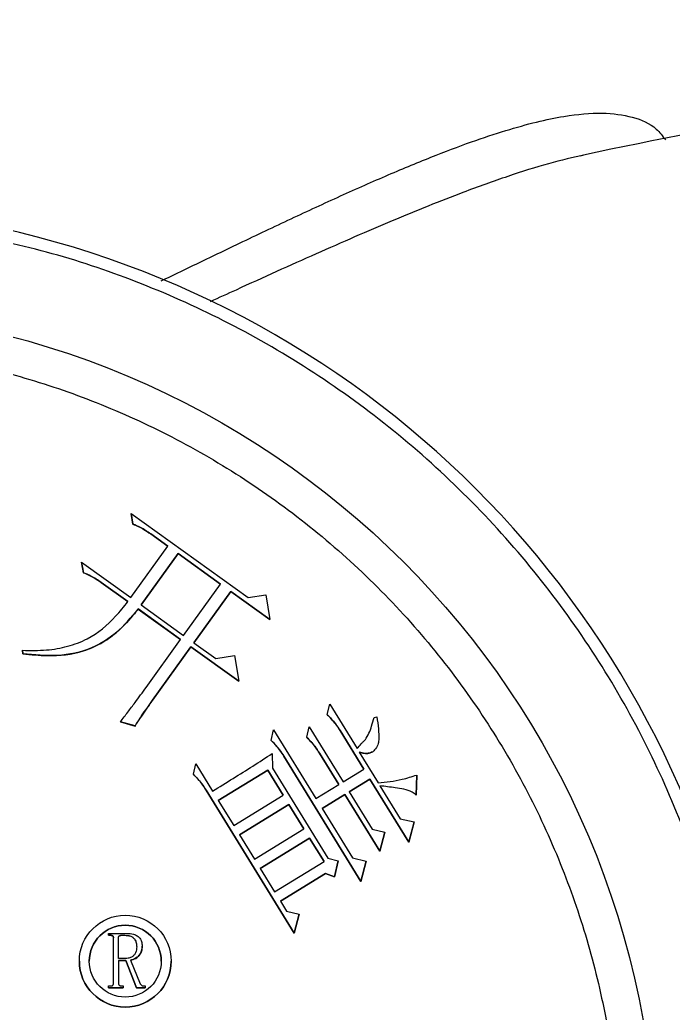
# Model space of a CAD drawing. Header units: millimetres. Extents: x 2160 to 4596, y 811 to 2534.
# Drawn here: x 3820.5 to 3874.5, y 2252.5 to 2334.5 of the extents above; entities that cross this region are included whole.
import ezdxf

# ---------------------------------------------------------------- set-up
doc = ezdxf.new("R2010")
doc.units = ezdxf.units.MM

msp = doc.modelspace()

# ---------------------------------------------------------------- linework, layer by layer
at = {"color": 7, "linetype": 'Continuous', "lineweight": 25}
for p, q in [((3866.811, 2323.292), (3867.009, 2323.327)), ((3829.847, 2292.856), (3829.703, 2293.729)), ((3829.703, 2293.729), (3839.366, 2286.786)), ((3829.703, 2293.729), (3829.703, 2293.727)), ((3829.703, 2293.727), (3829.847, 2292.854)), ((3829.847, 2292.856), (3829.847, 2292.854)), ((3832.739, 2291.035), (3831.326, 2292.049)), ((3831.326, 2292.049), (3831.326, 2292.047)), ((3831.326, 2292.047), (3832.738, 2291.033)), ((3829.693, 2286.797), (3832.739, 2291.035)), ((3833.586, 2290.426), (3830.54, 2286.188)), ((3830.541, 2286.187), (3833.586, 2290.424)), ((3837.09, 2287.909), (3833.586, 2290.426)), ((3833.586, 2290.426), (3833.586, 2290.424)), ((3833.586, 2290.424), (3837.089, 2287.907)), ((3825.768, 2288.846), (3825.624, 2289.72)), ((3825.624, 2289.72), (3829.693, 2286.797)), ((3825.624, 2289.72), (3825.624, 2289.717)), ((3825.624, 2289.717), (3825.768, 2288.844)), ((3825.768, 2288.846), (3825.768, 2288.844)), ((3829.449, 2286.458), (3827.245, 2288.04)), ((3827.245, 2288.04), (3827.245, 2288.038)), ((3827.245, 2288.038), (3829.449, 2286.455)), ((3834.044, 2283.671), (3837.09, 2287.909)), ((3837.938, 2287.3), (3834.891, 2283.062)), ((3834.892, 2283.061), (3837.938, 2287.298)), ((3841.158, 2284.983), (3837.938, 2287.3)), ((3837.938, 2287.3), (3837.938, 2287.298)), ((3837.938, 2287.298), (3841.158, 2284.981)), ((3839.366, 2286.786), (3840.824, 2287.023)), ((3840.824, 2287.023), (3841.158, 2284.983)), ((3833.8, 2283.332), (3830.296, 2285.849)), ((3830.296, 2285.849), (3830.296, 2285.847)), ((3830.296, 2285.847), (3833.799, 2283.33)), ((3830.54, 2286.188), (3834.044, 2283.671)), ((3841.158, 2284.983), (3841.158, 2284.981)), ((3830.956, 2279.376), (3833.8, 2283.332)), ((3834.647, 2282.723), (3831.48, 2278.315)), ((3831.48, 2278.313), (3834.647, 2282.721)), ((3838.603, 2279.88), (3834.647, 2282.723)), ((3834.647, 2282.723), (3834.647, 2282.721)), ((3834.647, 2282.721), (3838.603, 2279.878)), ((3834.891, 2283.062), (3836.699, 2281.762)), ((3820.783, 2282.145), (3820.734, 2282.438)), ((3820.734, 2282.438), (3820.734, 2282.436)), ((3820.734, 2282.436), (3820.783, 2282.143)), ((3820.783, 2282.145), (3820.783, 2282.143)), ((3836.699, 2281.762), (3838.253, 2282.017)), ((3838.253, 2282.017), (3838.603, 2279.88)), ((3838.603, 2279.88), (3838.603, 2279.878)), ((3831.48, 2278.315), (3831.48, 2278.313)), ((3845.909, 2277.12), (3846.114, 2277.978)), ((3846.114, 2277.978), (3848.367, 2274.315)), ((3849.79, 2276.899), (3850.003, 2276.95)), ((3830.034, 2276.184), (3828.83, 2276.533)), ((3828.83, 2276.533), (3828.83, 2276.531)), ((3828.83, 2276.531), (3830.034, 2276.181)), ((3830.034, 2276.184), (3830.034, 2276.181)), ((3844.206, 2275.255), (3844.411, 2276.116)), ((3844.411, 2276.116), (3847.208, 2271.567)), ((3841.27, 2274.998), (3841.476, 2275.856)), ((3841.476, 2275.856), (3844.964, 2270.185)), ((3848.922, 2272.62), (3846.959, 2275.81)), ((3846.959, 2275.81), (3846.959, 2275.808)), ((3846.959, 2275.808), (3848.921, 2272.619)), ((3850.16, 2275.37), (3850.16, 2275.372)), ((3841.365, 2273.917), (3841.378, 2272.702)), ((3848.68, 2263.35), (3842.321, 2273.689)), ((3842.321, 2273.689), (3842.321, 2273.686)), ((3842.321, 2273.686), (3848.68, 2263.348)), ((3846.854, 2271.349), (3845.256, 2273.948)), ((3845.256, 2273.948), (3845.256, 2273.946)), ((3845.256, 2273.946), (3846.853, 2271.348)), ((3848.549, 2274.02), (3850.113, 2271.48)), ((3834.854, 2272.191), (3835.059, 2273.049)), ((3835.059, 2273.049), (3836.439, 2270.804)), ((3841.378, 2272.702), (3845.958, 2265.259)), ((3840.988, 2272.543), (3836.911, 2270.036)), ((3836.912, 2270.035), (3840.988, 2272.541)), ((3842.262, 2270.475), (3840.988, 2272.543)), ((3840.988, 2272.543), (3840.988, 2272.541)), ((3840.988, 2272.541), (3842.261, 2270.475)), ((3847.208, 2271.567), (3848.922, 2272.62)), ((3853.293, 2272.132), (3853.252, 2270.478)), ((3853.252, 2270.476), (3853.293, 2272.13)), ((3853.293, 2272.132), (3853.293, 2272.13)), ((3844.964, 2270.185), (3846.854, 2271.349)), ((3849.43, 2271.793), (3847.717, 2270.74)), ((3847.718, 2270.738), (3849.43, 2271.791)), ((3852.628, 2266.594), (3849.43, 2271.793)), ((3849.43, 2271.793), (3849.43, 2271.791)), ((3849.43, 2271.791), (3852.628, 2266.592)), ((3850.257, 2271.243), (3851.929, 2268.526)), ((3843.173, 2259.066), (3835.905, 2270.881)), ((3835.905, 2270.881), (3835.905, 2270.879)), ((3835.905, 2270.879), (3843.173, 2259.064)), ((3838.185, 2267.968), (3842.262, 2270.475)), ((3847.363, 2270.522), (3845.472, 2269.358)), ((3845.473, 2269.356), (3847.363, 2270.519)), ((3850.234, 2265.855), (3847.363, 2270.522)), ((3847.363, 2270.522), (3847.363, 2270.519)), ((3847.363, 2270.519), (3850.234, 2265.852)), ((3847.717, 2270.74), (3849.607, 2267.668)), ((3853.252, 2270.478), (3853.252, 2270.476)), ((3836.911, 2270.036), (3838.185, 2267.968)), ((3842.732, 2269.707), (3838.655, 2267.201)), ((3838.656, 2267.199), (3842.732, 2269.705)), ((3843.97, 2267.699), (3842.732, 2269.707)), ((3842.732, 2269.707), (3842.732, 2269.705)), ((3842.732, 2269.705), (3843.969, 2267.698)), ((3845.472, 2269.358), (3847.982, 2265.282)), ((3851.929, 2268.526), (3853.075, 2268.254)), ((3853.075, 2268.254), (3852.628, 2266.594)), ((3852.628, 2266.592), (3853.075, 2268.251)), ((3853.075, 2268.254), (3853.075, 2268.251)), ((3838.655, 2267.201), (3839.893, 2265.192)), ((3839.893, 2265.192), (3843.97, 2267.699)), ((3844.442, 2266.931), (3840.366, 2264.424)), ((3840.367, 2264.422), (3844.442, 2266.929)), ((3845.639, 2264.981), (3844.442, 2266.931)), ((3844.442, 2266.931), (3844.442, 2266.929)), ((3844.442, 2266.929), (3845.638, 2264.981)), ((3849.607, 2267.668), (3850.658, 2267.416)), ((3850.658, 2267.416), (3850.234, 2265.855)), ((3850.234, 2265.852), (3850.658, 2267.414)), ((3850.658, 2267.416), (3850.658, 2267.414)), ((3852.628, 2266.594), (3852.628, 2266.592)), ((3847.982, 2265.282), (3849.125, 2265.01)), ((3850.234, 2265.855), (3850.234, 2265.852)), ((3841.563, 2262.474), (3845.639, 2264.981)), ((3845.958, 2265.259), (3846.818, 2265.056)), ((3846.818, 2265.056), (3846.5, 2263.718)), ((3846.5, 2263.715), (3846.818, 2265.054)), ((3846.818, 2265.056), (3846.818, 2265.054)), ((3849.125, 2265.01), (3848.68, 2263.35)), ((3848.68, 2263.348), (3849.125, 2265.007)), ((3849.125, 2265.01), (3849.125, 2265.007)), ((3840.366, 2264.424), (3841.563, 2262.474)), ((3845.757, 2263.995), (3842.036, 2261.707)), ((3842.036, 2261.705), (3845.757, 2263.993)), ((3846.5, 2263.718), (3845.757, 2263.995)), ((3845.757, 2263.995), (3845.757, 2263.993)), ((3845.757, 2263.993), (3846.5, 2263.715)), ((3846.5, 2263.718), (3846.5, 2263.715)), ((3848.68, 2263.35), (3848.68, 2263.348)), ((3842.036, 2261.707), (3842.544, 2260.879)), ((3842.544, 2260.879), (3843.595, 2260.63)), ((3843.595, 2260.63), (3843.173, 2259.066)), ((3843.173, 2259.064), (3843.595, 2260.628)), ((3843.595, 2260.63), (3843.595, 2260.628)), ((3827.857, 2258.897), (3827.857, 2259.055)), ((3827.857, 2259.055), (3829.357, 2259.055)), ((3828.014, 2258.897), (3827.857, 2258.897)), ((3827.857, 2258.897), (3827.857, 2258.895)), ((3827.857, 2258.895), (3828.014, 2258.895)), ((3828.014, 2258.897), (3828.014, 2258.895)), ((3828.909, 2258.897), (3829.199, 2258.897)), ((3828.909, 2258.897), (3828.909, 2258.895)), ((3828.909, 2258.895), (3829.199, 2258.895)), ((3829.199, 2258.897), (3829.199, 2258.895)), ((3843.173, 2259.066), (3843.173, 2259.064)), ((3828.251, 2254.923), (3828.251, 2258.686)), ((3828.672, 2256.976), (3828.672, 2258.686)), ((3825.437, 2256.758), (3825.437, 2256.756)), ((3829.251, 2256.976), (3828.672, 2256.976)), ((3829.278, 2256.818), (3828.672, 2256.818)), ((3828.672, 2256.818), (3828.672, 2254.923)), ((3828.672, 2256.816), (3829.278, 2256.816)), ((3830.146, 2254.555), (3829.278, 2256.818)), ((3829.278, 2256.818), (3829.278, 2256.816)), ((3829.278, 2256.816), (3830.146, 2254.553)), ((3829.672, 2256.844), (3830.462, 2254.897)), ((3833.021, 2256.756), (3833.021, 2256.758)), ((3827.857, 2254.555), (3827.857, 2254.713)), ((3827.857, 2254.713), (3828.014, 2254.713)), ((3828.909, 2254.713), (3829.067, 2254.713)), ((3829.067, 2254.713), (3829.067, 2254.555)), ((3830.725, 2254.713), (3830.883, 2254.713)), ((3830.883, 2254.713), (3830.883, 2254.555)), ((3829.067, 2254.555), (3827.857, 2254.555)), ((3827.857, 2254.555), (3827.857, 2254.553)), ((3827.857, 2254.553), (3829.067, 2254.553)), ((3829.067, 2254.555), (3829.067, 2254.553)), ((3830.883, 2254.555), (3830.146, 2254.555)), ((3830.146, 2254.555), (3830.146, 2254.553)), ((3830.146, 2254.553), (3830.883, 2254.553)), ((3830.883, 2254.555), (3830.883, 2254.553))]:
    msp.add_line(p, q, dxfattribs=at)
for centre, radius in [((3801.614, 2239.203), 71.5), ((3829.229, 2256.758), 3.792), ((3829.229, 2256.758), 2.971)]:
    msp.add_circle(centre, radius, dxfattribs=at)
for centre, radius, start, end in [((4002.802, 1680.626), 656.897, 95.489386, 101.924805), ((3801.614, 2239.201), 80, 10.30617, 79.69396), ((3829.229, 2256.756), 2.971, 0.0001, 179.9999), ((3829.229, 2256.756), 3.792, 180.00009, 359.99975)]:
    msp.add_arc(centre, radius, start, end, dxfattribs=at)
for points, knots in [([(3832.18, 2312.944), (3833.076, 2313.376), (3835.185, 2314.394), (3838.693, 2316.083), (3842.677, 2317.977), (3846.788, 2319.881), (3850.734, 2321.633), (3854.434, 2323.172), (3857.74, 2324.427), (3860.641, 2325.392), (3863.185, 2326.098), (3865.907, 2326.661), (3868.648, 2326.908), (3871.178, 2326.552), (3872.918, 2325.804), (3873.589, 2324.91), (3873.829, 2324.591)], [0, 0, 0, 0, 0.045143, 0.106195, 0.181841, 0.256979, 0.333067, 0.408958, 0.480932, 0.54537, 0.60773, 0.668158, 0.762883, 0.854957, 0.948281, 1, 1, 1, 1]), ([(3867.2, 2323.375), (3866.21, 2323.145), (3864.21, 2322.681), (3860.82, 2321.609), (3856.565, 2320.079), (3851.322, 2317.96), (3845.026, 2315.216), (3839.979, 2312.932), (3836.961, 2311.553), (3836.252, 2311.229)], [0, 0, 0, 0, 0.122639, 0.247741, 0.375779, 0.564507, 0.75334, 0.942007, 1, 1, 1, 1]), ([(3879.34, 2253.337), (3878.813, 2255.833), (3877.751, 2260.87), (3875.212, 2268.247), (3871.943, 2275.489), (3867.88, 2282.468), (3863.069, 2289.071), (3857.576, 2295.165), (3851.482, 2300.658), (3844.879, 2305.469), (3837.9, 2309.532), (3830.658, 2312.801), (3823.281, 2315.34), (3818.244, 2316.402), (3815.748, 2316.929)], [0, 0, 0, 0, 0.079959, 0.161371, 0.244142, 0.328893, 0.414217, 0.5, 0.585778, 0.671102, 0.755858, 0.838624, 0.920039, 1, 1, 1, 1]), ([(3733.114, 2239.21), (3733.169, 2241.299), (3733.279, 2245.477), (3734.189, 2251.816), (3735.675, 2258.168), (3737.849, 2264.534), (3740.679, 2270.757), (3744.193, 2276.78), (3748.347, 2282.472), (3753.091, 2287.733), (3758.352, 2292.477), (3764.044, 2296.631), (3770.067, 2300.144), (3776.29, 2302.976), (3782.656, 2305.147), (3789.008, 2306.642), (3795.347, 2307.52), (3801.614, 2307.805), (3807.881, 2307.52), (3814.22, 2306.642), (3820.573, 2305.147), (3826.938, 2302.976), (3833.162, 2300.144), (3839.184, 2296.631), (3844.876, 2292.477), (3850.138, 2287.733), (3854.881, 2282.472), (3859.035, 2276.78), (3862.549, 2270.757), (3865.38, 2264.534), (3867.554, 2258.168), (3869.04, 2251.816), (3869.95, 2245.477), (3870.059, 2241.299), (3870.114, 2239.21)], [0, 0, 0, 0, 0.0291236, 0.0582485, 0.08912, 0.1199941, 0.1519015, 0.1843128, 0.2170688, 0.25, 0.2829312, 0.3156872, 0.3480985, 0.3800059, 0.4108775, 0.4417515, 0.4708745, 0.5, 0.529123, 0.5582485, 0.58912, 0.6199941, 0.6519015, 0.6843128, 0.7170688, 0.75, 0.7829312, 0.8156872, 0.8480985, 0.8800059, 0.9108775, 0.9417515, 0.9708751, 1, 1, 1, 1]), ([(3831.326, 2292.049), (3831.189, 2292.144), (3830.915, 2292.334), (3830.426, 2292.616), (3830.059, 2292.768), (3829.847, 2292.856)], [0, 0, 0, 0, 0.295972, 0.59215, 1, 1, 1, 1]), ([(3829.847, 2292.854), (3830.002, 2292.791), (3830.311, 2292.667), (3830.809, 2292.401), (3831.137, 2292.177), (3831.326, 2292.047)], [0, 0, 0, 0, 0.295994, 0.5922, 1, 1, 1, 1]), ([(3827.245, 2288.04), (3827.108, 2288.135), (3826.834, 2288.325), (3826.345, 2288.606), (3825.98, 2288.758), (3825.768, 2288.846)], [0, 0, 0, 0, 0.296385, 0.592978, 1, 1, 1, 1]), ([(3825.768, 2288.844), (3825.923, 2288.781), (3826.232, 2288.656), (3826.729, 2288.391), (3827.056, 2288.167), (3827.245, 2288.038)], [0, 0, 0, 0, 0.2964036, 0.5930179, 1, 1, 1, 1]), ([(3820.734, 2282.438), (3821.403, 2282.425), (3822.655, 2282.4), (3824.471, 2282.711), (3826.515, 2283.47), (3828.171, 2284.856), (3829.121, 2286.047), (3829.449, 2286.458)], [0, 0, 0, 0, 0.198997, 0.37265, 0.545625, 0.843257, 1, 1, 1, 1]), ([(3830.296, 2285.849), (3829.873, 2285.332), (3828.807, 2284.029), (3826.584, 2282.463), (3823.643, 2281.878), (3821.734, 2282.056), (3820.783, 2282.145)], [0, 0, 0, 0, 0.185716, 0.467958, 0.734859, 1, 1, 1, 1]), ([(3820.783, 2282.143), (3821.446, 2282.076), (3823.115, 2281.906), (3825.348, 2282.134), (3827.226, 2282.966), (3828.815, 2284.072), (3829.722, 2285.158), (3830.296, 2285.847)], [0, 0, 0, 0, 0.185366, 0.466455, 0.609226, 0.752305, 1, 1, 1, 1]), ([(3828.83, 2276.533), (3829.033, 2276.797), (3829.439, 2277.326), (3829.995, 2278.065), (3830.501, 2278.748), (3830.805, 2279.167), (3830.956, 2279.376)], [0, 0, 0, 0, 0.281624, 0.563251, 0.781619, 1, 1, 1, 1]), ([(3831.48, 2278.315), (3831.287, 2278.044), (3830.942, 2277.558), (3830.462, 2276.846), (3830.177, 2276.404), (3830.034, 2276.184)], [0, 0, 0, 0, 0.388154, 0.694028, 1, 1, 1, 1]), ([(3830.034, 2276.181), (3830.215, 2276.461), (3830.539, 2276.962), (3831.024, 2277.671), (3831.328, 2278.099), (3831.48, 2278.313)], [0, 0, 0, 0, 0.388154, 0.694029, 1, 1, 1, 1]), ([(3846.959, 2275.81), (3846.869, 2275.95), (3846.688, 2276.23), (3846.348, 2276.678), (3846.07, 2276.958), (3845.909, 2277.12)], [0, 0, 0, 0, 0.297034, 0.594269, 1, 1, 1, 1]), ([(3845.909, 2277.118), (3846.027, 2277.001), (3846.265, 2276.766), (3846.619, 2276.329), (3846.835, 2275.999), (3846.959, 2275.808)], [0, 0, 0, 0, 0.297059, 0.59435, 1, 1, 1, 1]), ([(3849.05, 2275.06), (3849.157, 2275.235), (3849.369, 2275.585), (3849.59, 2276.214), (3849.718, 2276.654), (3849.79, 2276.899)], [0, 0, 0, 0, 0.308082, 0.61489, 1, 1, 1, 1]), ([(3850.003, 2276.95), (3850.048, 2276.62), (3850.136, 2275.984), (3850.189, 2275.207), (3850.092, 2274.596), (3849.884, 2274.274), (3849.715, 2274.105), (3849.667, 2274.056)], [0, 0, 0, 0, 0.328754, 0.633799, 0.764636, 0.93153, 1, 1, 1, 1]), ([(3845.256, 2273.948), (3845.166, 2274.088), (3844.985, 2274.368), (3844.645, 2274.815), (3844.367, 2275.094), (3844.206, 2275.255)], [0, 0, 0, 0, 0.29737, 0.594968, 1, 1, 1, 1]), ([(3844.206, 2275.253), (3844.325, 2275.136), (3844.562, 2274.901), (3844.918, 2274.467), (3845.133, 2274.136), (3845.256, 2273.946)], [0, 0, 0, 0, 0.297389, 0.595041, 1, 1, 1, 1]), ([(3842.321, 2273.689), (3842.23, 2273.828), (3842.049, 2274.109), (3841.709, 2274.557), (3841.431, 2274.837), (3841.27, 2274.998)], [0, 0, 0, 0, 0.297034, 0.594269, 1, 1, 1, 1]), ([(3841.27, 2274.996), (3841.389, 2274.879), (3841.626, 2274.644), (3841.981, 2274.208), (3842.196, 2273.877), (3842.321, 2273.686)], [0, 0, 0, 0, 0.297059, 0.59435, 1, 1, 1, 1]), ([(3848.367, 2274.315), (3848.473, 2274.445), (3848.634, 2274.641), (3848.868, 2274.883), (3848.989, 2275.001), (3849.05, 2275.06)], [0, 0, 0, 0, 0.498374, 0.749082, 1, 1, 1, 1]), ([(3836.439, 2270.804), (3837.006, 2271.154), (3838.116, 2271.84), (3839.766, 2272.866), (3840.832, 2273.567), (3841.365, 2273.917)], [0, 0, 0, 0, 0.343183, 0.671556, 1, 1, 1, 1]), ([(3849.667, 2274.056), (3849.538, 2274.001), (3849.256, 2273.882), (3848.862, 2273.934), (3848.627, 2273.999), (3848.549, 2274.02)], [0, 0, 0, 0, 0.360389, 0.789524, 1, 1, 1, 1]), ([(3848.549, 2274.018), (3848.681, 2273.983), (3848.946, 2273.913), (3849.341, 2273.903), (3849.567, 2274.007), (3849.667, 2274.054)], [0, 0, 0, 0, 0.356585, 0.716364, 1, 1, 1, 1]), ([(3835.905, 2270.881), (3835.814, 2271.021), (3835.633, 2271.301), (3835.293, 2271.749), (3835.015, 2272.029), (3834.854, 2272.191)], [0, 0, 0, 0, 0.297034, 0.594269, 1, 1, 1, 1]), ([(3834.854, 2272.189), (3834.973, 2272.072), (3835.21, 2271.837), (3835.564, 2271.4), (3835.78, 2271.07), (3835.905, 2270.879)], [0, 0, 0, 0, 0.297059, 0.59435, 1, 1, 1, 1]), ([(3850.113, 2271.48), (3850.444, 2271.518), (3851.107, 2271.595), (3852.179, 2271.773), (3852.895, 2272.004), (3853.293, 2272.132)], [0, 0, 0, 0, 0.30739, 0.614857, 1, 1, 1, 1]), ([(3853.252, 2270.478), (3853.138, 2270.563), (3852.642, 2270.938), (3851.561, 2271.072), (3850.675, 2271.188), (3850.257, 2271.243)], [0, 0, 0, 0, 0.135558, 0.592517, 1, 1, 1, 1]), ([(3828.251, 2258.686), (3828.25, 2258.717), (3828.247, 2258.766), (3828.217, 2258.828), (3828.178, 2258.865), (3828.109, 2258.894), (3828.053, 2258.896), (3828.014, 2258.897)], [0, 0, 0, 0, 0.250411, 0.398556, 0.54744, 0.686236, 1, 1, 1, 1]), ([(3828.014, 2258.895), (3828.052, 2258.893), (3828.108, 2258.892), (3828.178, 2258.863), (3828.218, 2258.825), (3828.245, 2258.769), (3828.25, 2258.72), (3828.251, 2258.689), (3828.251, 2258.684)], [0, 0, 0, 0, 0.304676, 0.455037, 0.606549, 0.74539, 0.96037, 1, 1, 1, 1]), ([(3828.672, 2258.686), (3828.674, 2258.713), (3828.677, 2258.76), (3828.708, 2258.819), (3828.758, 2258.863), (3828.828, 2258.893), (3828.882, 2258.896), (3828.909, 2258.897)], [0, 0, 0, 0, 0.222894, 0.384836, 0.547319, 0.773072, 1, 1, 1, 1]), ([(3828.672, 2258.684), (3828.674, 2258.711), (3828.677, 2258.757), (3828.708, 2258.817), (3828.758, 2258.861), (3828.828, 2258.891), (3828.882, 2258.893), (3828.909, 2258.895)], [0, 0, 0, 0, 0.222894, 0.384836, 0.547319, 0.773072, 1, 1, 1, 1]), ([(3829.199, 2258.897), (3829.341, 2258.889), (3829.567, 2258.877), (3829.852, 2258.74), (3830.038, 2258.541), (3830.156, 2258.266), (3830.167, 2258.058), (3830.172, 2257.949)], [0, 0, 0, 0, 0.272358, 0.434918, 0.598303, 0.790426, 1, 1, 1, 1]), ([(3829.199, 2258.895), (3829.341, 2258.887), (3829.567, 2258.875), (3829.852, 2258.738), (3830.038, 2258.539), (3830.156, 2258.264), (3830.167, 2258.056), (3830.172, 2257.947)], [0, 0, 0, 0, 0.272358, 0.434918, 0.598303, 0.790426, 1, 1, 1, 1]), ([(3829.357, 2259.055), (3829.545, 2259.045), (3829.849, 2259.03), (3830.217, 2258.864), (3830.446, 2258.657), (3830.596, 2258.364), (3830.611, 2258.135), (3830.62, 2258.002)], [0, 0, 0, 0, 0.3001846, 0.4844442, 0.6359343, 0.7877448, 1, 1, 1, 1]), ([(3830.172, 2257.949), (3830.161, 2257.779), (3830.145, 2257.52), (3829.95, 2257.231), (3829.731, 2257.072), (3829.489, 2256.986), (3829.322, 2256.979), (3829.251, 2256.976)], [0, 0, 0, 0, 0.330883, 0.501179, 0.670916, 0.859688, 1, 1, 1, 1]), ([(3830.62, 2258.002), (3830.611, 2257.855), (3830.595, 2257.597), (3830.423, 2257.261), (3830.16, 2257.023), (3829.897, 2256.884), (3829.72, 2256.853), (3829.672, 2256.844)], [0, 0, 0, 0, 0.267946, 0.469277, 0.670405, 0.911995, 1, 1, 1, 1]), ([(3829.672, 2256.842), (3829.816, 2256.881), (3830.087, 2256.955), (3830.388, 2257.215), (3830.578, 2257.548), (3830.616, 2257.819), (3830.619, 2257.98), (3830.62, 2258)], [0, 0, 0, 0, 0.270802, 0.509211, 0.705077, 0.963383, 1, 1, 1, 1]), ([(3828.014, 2254.713), (3828.06, 2254.714), (3828.123, 2254.717), (3828.195, 2254.757), (3828.232, 2254.804), (3828.249, 2254.862), (3828.251, 2254.904), (3828.251, 2254.923)], [0, 0, 0, 0, 0.364031, 0.510061, 0.655864, 0.843841, 1, 1, 1, 1]), ([(3828.672, 2254.923), (3828.674, 2254.898), (3828.677, 2254.853), (3828.706, 2254.793), (3828.754, 2254.749), (3828.824, 2254.719), (3828.879, 2254.715), (3828.909, 2254.713)], [0, 0, 0, 0, 0.210223, 0.375759, 0.542534, 0.746796, 1, 1, 1, 1]), ([(3830.462, 2254.897), (3830.475, 2254.872), (3830.502, 2254.822), (3830.56, 2254.76), (3830.637, 2254.72), (3830.694, 2254.715), (3830.725, 2254.713)], [0, 0, 0, 0, 0.249458, 0.50098, 0.731039, 1, 1, 1, 1])]:
    msp.add_open_spline(points, degree=3, knots=knots, dxfattribs=at)

doc.saveas('drawing.dxf')
